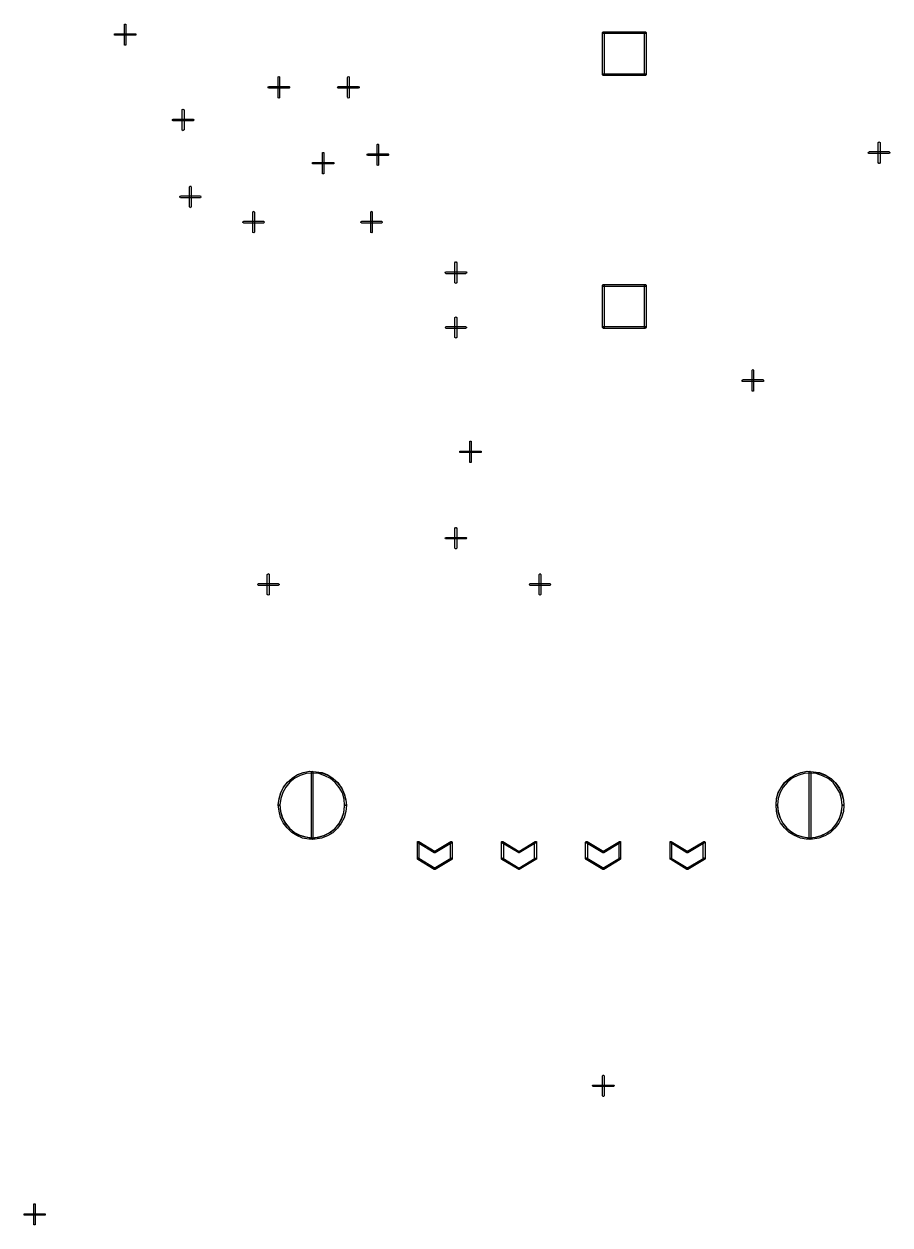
# Model space of a CAD drawing. Header units: millimetres. Extents: x 0 to 1189, y 35 to 806.
# Drawn here: x 697.8 to 745.7, y 509 to 575.4 of the extents above; entities that cross this region are included whole.
import ezdxf

# ---------------------------------------------------------------- set-up
doc = ezdxf.new("R2010")
doc.units = ezdxf.units.MM
doc.layers.add('Pen 1', color=7, linetype='Continuous')

msp = doc.modelspace()

# ---------------------------------------------------------------- linework, layer by layer
at = {"layer": 'Pen 1', "color": 7, "lineweight": 30}
for points in [[(702.825, 574.8), (702.775, 574.8), (702.775, 574.85), (702.775, 574.875), (702.825, 574.875), (703.925, 574.875), (703.95, 574.875), (703.95, 574.85), (703.95, 574.8), (703.925, 574.8), (702.825, 574.8)], [(702.825, 574.8), (702.775, 574.8), (702.775, 574.85), (702.775, 574.875), (702.825, 574.875), (703.925, 574.875), (703.95, 574.875), (703.95, 574.85), (703.95, 574.8), (703.925, 574.8), (702.825, 574.8)], [(703.325, 575.4), (703.325, 575.425), (703.375, 575.425), (703.4, 575.425), (703.4, 575.4), (703.4, 574.3), (703.4, 574.25), (703.375, 574.25), (703.325, 574.25), (703.325, 574.3), (703.325, 575.4)], [(703.325, 575.4), (703.325, 575.425), (703.375, 575.425), (703.4, 575.425), (703.4, 575.4), (703.4, 574.3), (703.4, 574.25), (703.375, 574.25), (703.325, 574.25), (703.325, 574.3), (703.325, 575.4)], [(732.125, 575), (732.15, 574.975), (732.175, 574.95), (732.15, 574.925), (732.125, 574.9), (729.8, 574.9), (729.775, 574.925), (729.75, 574.95), (729.775, 574.975), (729.8, 575), (732.125, 575)], [(732.125, 575), (732.15, 574.975), (732.175, 574.95), (732.15, 574.925), (732.125, 574.9), (729.8, 574.9), (729.775, 574.925), (729.75, 574.95), (729.775, 574.975), (729.8, 575), (732.125, 575)], [(729.75, 574.95), (729.775, 574.975), (729.8, 575), (729.825, 574.975), (729.85, 574.95), (729.85, 572.625), (729.825, 572.6), (729.8, 572.575), (729.775, 572.6), (729.75, 572.625), (729.75, 574.95)], [(729.75, 574.95), (729.775, 574.975), (729.8, 575), (729.825, 574.975), (729.85, 574.95), (729.85, 572.625), (729.825, 572.6), (729.8, 572.575), (729.775, 572.6), (729.75, 572.625), (729.75, 574.95)], [(732.175, 572.625), (732.15, 572.6), (732.125, 572.575), (732.1, 572.6), (732.075, 572.625), (732.075, 574.95), (732.1, 574.975), (732.125, 575), (732.15, 574.975), (732.175, 574.95), (732.175, 572.625)], [(732.175, 572.625), (732.15, 572.6), (732.125, 572.575), (732.1, 572.6), (732.075, 572.625), (732.075, 574.95), (732.1, 574.975), (732.125, 575), (732.15, 574.975), (732.175, 574.95), (732.175, 572.625)], [(711.825, 572.475), (711.825, 572.5), (711.875, 572.525), (711.9, 572.5), (711.9, 572.475), (711.9, 571.375), (711.9, 571.35), (711.875, 571.325), (711.825, 571.35), (711.825, 571.375), (711.825, 572.475)], [(711.825, 572.475), (711.825, 572.5), (711.875, 572.525), (711.9, 572.5), (711.9, 572.475), (711.9, 571.375), (711.9, 571.35), (711.875, 571.325), (711.825, 571.35), (711.825, 571.375), (711.825, 572.475)], [(715.65, 572.475), (715.675, 572.5), (715.7, 572.525), (715.75, 572.5), (715.75, 572.475), (715.75, 571.375), (715.75, 571.35), (715.7, 571.325), (715.675, 571.35), (715.65, 571.375), (715.65, 572.475)], [(715.65, 572.475), (715.675, 572.5), (715.7, 572.525), (715.75, 572.5), (715.75, 572.475), (715.75, 571.375), (715.75, 571.35), (715.7, 571.325), (715.675, 571.35), (715.65, 571.375), (715.65, 572.475)], [(729.8, 572.575), (729.775, 572.6), (729.75, 572.625), (729.775, 572.65), (729.8, 572.675), (732.125, 572.675), (732.15, 572.65), (732.175, 572.625), (732.15, 572.6), (732.125, 572.575), (729.8, 572.575)], [(729.8, 572.575), (729.775, 572.6), (729.75, 572.625), (729.775, 572.65), (729.8, 572.675), (732.125, 572.675), (732.15, 572.65), (732.175, 572.625), (732.15, 572.6), (732.125, 572.575), (729.8, 572.575)], [(711.325, 571.875), (711.275, 571.9), (711.275, 571.925), (711.275, 571.95), (711.325, 571.975), (712.425, 571.975), (712.45, 571.95), (712.45, 571.925), (712.45, 571.9), (712.425, 571.875), (711.325, 571.875)], [(711.325, 571.875), (711.275, 571.9), (711.275, 571.925), (711.275, 571.95), (711.325, 571.975), (712.425, 571.975), (712.45, 571.95), (712.45, 571.925), (712.45, 571.9), (712.425, 571.875), (711.325, 571.875)], [(715.15, 571.875), (715.125, 571.9), (715.1, 571.925), (715.125, 571.95), (715.15, 571.975), (716.25, 571.975), (716.3, 571.95), (716.3, 571.925), (716.3, 571.9), (716.25, 571.875), (715.15, 571.875)], [(715.15, 571.875), (715.125, 571.9), (715.1, 571.925), (715.125, 571.95), (715.15, 571.975), (716.25, 571.975), (716.3, 571.95), (716.3, 571.925), (716.3, 571.9), (716.25, 571.875), (715.15, 571.875)], [(706.025, 570.075), (705.975, 570.1), (705.975, 570.125), (705.975, 570.15), (706.025, 570.175), (707.125, 570.175), (707.15, 570.15), (707.175, 570.125), (707.15, 570.1), (707.125, 570.075), (706.025, 570.075)], [(706.025, 570.075), (705.975, 570.1), (705.975, 570.125), (705.975, 570.15), (706.025, 570.175), (707.125, 570.175), (707.15, 570.15), (707.175, 570.125), (707.15, 570.1), (707.125, 570.075), (706.025, 570.075)], [(706.525, 570.675), (706.525, 570.7), (706.575, 570.725), (706.6, 570.7), (706.625, 570.675), (706.625, 569.575), (706.6, 569.55), (706.575, 569.525), (706.525, 569.55), (706.525, 569.575), (706.525, 570.675)], [(706.525, 570.675), (706.525, 570.7), (706.575, 570.725), (706.6, 570.7), (706.625, 570.675), (706.625, 569.575), (706.6, 569.55), (706.575, 569.525), (706.525, 569.55), (706.525, 569.575), (706.525, 570.675)], [(745, 568.875), (745.025, 568.9), (745.05, 568.925), (745.075, 568.9), (745.1, 568.875), (745.1, 567.775), (745.075, 567.725), (745.05, 567.725), (745.025, 567.725), (745, 567.775), (745, 568.875)], [(745, 568.875), (745.025, 568.9), (745.05, 568.925), (745.075, 568.9), (745.1, 568.875), (745.1, 567.775), (745.075, 567.725), (745.05, 567.725), (745.025, 567.725), (745, 567.775), (745, 568.875)], [(714.275, 568.275), (714.275, 568.325), (714.3, 568.325), (714.35, 568.325), (714.35, 568.275), (714.35, 567.175), (714.35, 567.15), (714.3, 567.15), (714.275, 567.15), (714.275, 567.175), (714.275, 568.275)], [(714.275, 568.275), (714.275, 568.325), (714.3, 568.325), (714.35, 568.325), (714.35, 568.275), (714.35, 567.175), (714.35, 567.15), (714.3, 567.15), (714.275, 567.15), (714.275, 567.175), (714.275, 568.275)], [(716.8, 568.15), (716.75, 568.175), (716.75, 568.2), (716.75, 568.225), (716.8, 568.25), (717.9, 568.25), (717.925, 568.225), (717.925, 568.2), (717.925, 568.175), (717.9, 568.15), (716.8, 568.15)], [(716.8, 568.15), (716.75, 568.175), (716.75, 568.2), (716.75, 568.225), (716.8, 568.25), (717.9, 568.25), (717.925, 568.225), (717.925, 568.2), (717.925, 568.175), (717.9, 568.15), (716.8, 568.15)], [(717.3, 568.75), (717.3, 568.775), (717.35, 568.8), (717.375, 568.775), (717.375, 568.75), (717.375, 567.65), (717.375, 567.625), (717.35, 567.6), (717.3, 567.625), (717.3, 567.65), (717.3, 568.75)], [(717.3, 568.75), (717.3, 568.775), (717.35, 568.8), (717.375, 568.775), (717.375, 568.75), (717.375, 567.65), (717.375, 567.625), (717.35, 567.6), (717.3, 567.625), (717.3, 567.65), (717.3, 568.75)], [(744.5, 568.275), (744.475, 568.275), (744.45, 568.325), (744.475, 568.35), (744.5, 568.375), (745.6, 568.375), (745.625, 568.35), (745.65, 568.325), (745.625, 568.275), (745.6, 568.275), (744.5, 568.275)], [(744.5, 568.275), (744.475, 568.275), (744.45, 568.325), (744.475, 568.35), (744.5, 568.375), (745.6, 568.375), (745.625, 568.35), (745.65, 568.325), (745.625, 568.275), (745.6, 568.275), (744.5, 568.275)], [(713.75, 567.7), (713.725, 567.7), (713.725, 567.725), (713.725, 567.775), (713.75, 567.775), (714.85, 567.775), (714.9, 567.775), (714.9, 567.725), (714.9, 567.7), (714.85, 567.7), (713.75, 567.7)], [(713.75, 567.7), (713.725, 567.7), (713.725, 567.725), (713.725, 567.775), (713.75, 567.775), (714.85, 567.775), (714.9, 567.775), (714.9, 567.725), (714.9, 567.7), (714.85, 567.7), (713.75, 567.7)], [(706.925, 566.425), (706.95, 566.45), (706.975, 566.475), (707, 566.45), (707.025, 566.425), (707.025, 565.325), (707, 565.3), (706.975, 565.275), (706.95, 565.3), (706.925, 565.325), (706.925, 566.425)], [(706.925, 566.425), (706.95, 566.45), (706.975, 566.475), (707, 566.45), (707.025, 566.425), (707.025, 565.325), (707, 565.3), (706.975, 565.275), (706.95, 565.3), (706.925, 565.325), (706.925, 566.425)], [(706.425, 565.825), (706.4, 565.85), (706.375, 565.875), (706.4, 565.9), (706.425, 565.925), (707.525, 565.925), (707.55, 565.9), (707.575, 565.875), (707.55, 565.85), (707.525, 565.825), (706.425, 565.825)], [(706.425, 565.825), (706.4, 565.85), (706.375, 565.875), (706.4, 565.9), (706.425, 565.925), (707.525, 565.925), (707.55, 565.9), (707.575, 565.875), (707.55, 565.85), (707.525, 565.825), (706.425, 565.825)], [(710.425, 565.025), (710.425, 565.05), (710.475, 565.075), (710.5, 565.05), (710.525, 565.025), (710.525, 563.925), (710.5, 563.9), (710.475, 563.875), (710.425, 563.9), (710.425, 563.925), (710.425, 565.025)], [(710.425, 565.025), (710.425, 565.05), (710.475, 565.075), (710.5, 565.05), (710.525, 565.025), (710.525, 563.925), (710.5, 563.9), (710.475, 563.875), (710.425, 563.9), (710.425, 563.925), (710.425, 565.025)], [(716.95, 565.025), (716.95, 565.05), (717, 565.075), (717.025, 565.05), (717.025, 565.025), (717.025, 563.925), (717.025, 563.9), (717, 563.875), (716.95, 563.9), (716.95, 563.925), (716.95, 565.025)], [(716.95, 565.025), (716.95, 565.05), (717, 565.075), (717.025, 565.05), (717.025, 565.025), (717.025, 563.925), (717.025, 563.9), (717, 563.875), (716.95, 563.9), (716.95, 563.925), (716.95, 565.025)], [(709.925, 564.425), (709.875, 564.45), (709.875, 564.475), (709.875, 564.5), (709.925, 564.525), (711.025, 564.525), (711.05, 564.5), (711.075, 564.475), (711.05, 564.45), (711.025, 564.425), (709.925, 564.425)], [(709.925, 564.425), (709.875, 564.45), (709.875, 564.475), (709.875, 564.5), (709.925, 564.525), (711.025, 564.525), (711.05, 564.5), (711.075, 564.475), (711.05, 564.45), (711.025, 564.425), (709.925, 564.425)], [(716.45, 564.425), (716.4, 564.45), (716.4, 564.475), (716.4, 564.5), (716.45, 564.525), (717.55, 564.525), (717.575, 564.5), (717.575, 564.475), (717.575, 564.45), (717.55, 564.425), (716.45, 564.425)], [(716.45, 564.425), (716.4, 564.45), (716.4, 564.475), (716.4, 564.5), (716.45, 564.525), (717.55, 564.525), (717.575, 564.5), (717.575, 564.475), (717.575, 564.45), (717.55, 564.425), (716.45, 564.425)], [(721.6, 562.225), (721.625, 562.275), (721.65, 562.275), (721.675, 562.275), (721.7, 562.225), (721.7, 561.125), (721.675, 561.1), (721.65, 561.075), (721.625, 561.1), (721.6, 561.125), (721.6, 562.225)], [(721.6, 562.225), (721.625, 562.275), (721.65, 562.275), (721.675, 562.275), (721.7, 562.225), (721.7, 561.125), (721.675, 561.1), (721.65, 561.075), (721.625, 561.1), (721.6, 561.125), (721.6, 562.225)], [(721.1, 561.625), (721.075, 561.65), (721.05, 561.675), (721.075, 561.725), (721.1, 561.725), (722.2, 561.725), (722.225, 561.725), (722.25, 561.675), (722.225, 561.65), (722.2, 561.625), (721.1, 561.625)], [(721.1, 561.625), (721.075, 561.65), (721.05, 561.675), (721.075, 561.725), (721.1, 561.725), (722.2, 561.725), (722.225, 561.725), (722.25, 561.675), (722.225, 561.65), (722.2, 561.625), (721.1, 561.625)], [(732.125, 561.025), (732.15, 561.025), (732.175, 560.975), (732.15, 560.95), (732.125, 560.925), (729.8, 560.925), (729.775, 560.95), (729.75, 560.975), (729.775, 561.025), (729.8, 561.025), (732.125, 561.025)], [(732.125, 561.025), (732.15, 561.025), (732.175, 560.975), (732.15, 560.95), (732.125, 560.925), (729.8, 560.925), (729.775, 560.95), (729.75, 560.975), (729.775, 561.025), (729.8, 561.025), (732.125, 561.025)], [(729.75, 560.975), (729.775, 561.025), (729.8, 561.025), (729.825, 561.025), (729.85, 560.975), (729.85, 558.65), (729.825, 558.625), (729.8, 558.6), (729.775, 558.625), (729.75, 558.65), (729.75, 560.975)], [(729.75, 560.975), (729.775, 561.025), (729.8, 561.025), (729.825, 561.025), (729.85, 560.975), (729.85, 558.65), (729.825, 558.625), (729.8, 558.6), (729.775, 558.625), (729.75, 558.65), (729.75, 560.975)], [(732.175, 558.65), (732.15, 558.625), (732.125, 558.6), (732.1, 558.625), (732.075, 558.65), (732.075, 560.975), (732.1, 561.025), (732.125, 561.025), (732.15, 561.025), (732.175, 560.975), (732.175, 558.65)], [(732.175, 558.65), (732.15, 558.625), (732.125, 558.6), (732.1, 558.625), (732.075, 558.65), (732.075, 560.975), (732.1, 561.025), (732.125, 561.025), (732.15, 561.025), (732.175, 560.975), (732.175, 558.65)], [(721.6, 559.2), (721.625, 559.225), (721.65, 559.25), (721.675, 559.225), (721.7, 559.2), (721.7, 558.1), (721.675, 558.075), (721.65, 558.05), (721.625, 558.075), (721.6, 558.1), (721.6, 559.2)], [(721.6, 559.2), (721.625, 559.225), (721.65, 559.25), (721.675, 559.225), (721.7, 559.2), (721.7, 558.1), (721.675, 558.075), (721.65, 558.05), (721.625, 558.075), (721.6, 558.1), (721.6, 559.2)], [(721.1, 558.6), (721.075, 558.625), (721.05, 558.65), (721.075, 558.675), (721.1, 558.7), (722.2, 558.7), (722.225, 558.675), (722.25, 558.65), (722.225, 558.625), (722.2, 558.6), (721.1, 558.6)], [(721.1, 558.6), (721.075, 558.625), (721.05, 558.65), (721.075, 558.675), (721.1, 558.7), (722.2, 558.7), (722.225, 558.675), (722.25, 558.65), (722.225, 558.625), (722.2, 558.6), (721.1, 558.6)], [(729.8, 558.6), (729.775, 558.625), (729.75, 558.65), (729.775, 558.675), (729.8, 558.7), (732.125, 558.7), (732.15, 558.675), (732.175, 558.65), (732.15, 558.625), (732.125, 558.6), (729.8, 558.6)], [(729.8, 558.6), (729.775, 558.625), (729.75, 558.65), (729.775, 558.675), (729.8, 558.7), (732.125, 558.7), (732.15, 558.675), (732.175, 558.65), (732.15, 558.625), (732.125, 558.6), (729.8, 558.6)], [(738.025, 556.275), (738.025, 556.3), (738.075, 556.325), (738.1, 556.3), (738.1, 556.275), (738.1, 555.175), (738.1, 555.125), (738.075, 555.125), (738.025, 555.125), (738.025, 555.175), (738.025, 556.275)], [(738.025, 556.275), (738.025, 556.3), (738.075, 556.325), (738.1, 556.3), (738.1, 556.275), (738.1, 555.175), (738.1, 555.125), (738.075, 555.125), (738.025, 555.125), (738.025, 555.175), (738.025, 556.275)], [(737.525, 555.675), (737.475, 555.675), (737.475, 555.725), (737.475, 555.75), (737.525, 555.775), (738.625, 555.775), (738.65, 555.75), (738.65, 555.725), (738.65, 555.675), (738.625, 555.675), (737.525, 555.675)], [(737.525, 555.675), (737.475, 555.675), (737.475, 555.725), (737.475, 555.75), (737.525, 555.775), (738.625, 555.775), (738.65, 555.75), (738.65, 555.725), (738.65, 555.675), (738.625, 555.675), (737.525, 555.675)], [(722.425, 552.325), (722.425, 552.375), (722.45, 552.375), (722.5, 552.375), (722.5, 552.325), (722.5, 551.225), (722.5, 551.2), (722.45, 551.2), (722.425, 551.2), (722.425, 551.225), (722.425, 552.325)], [(722.425, 552.325), (722.425, 552.375), (722.45, 552.375), (722.5, 552.375), (722.5, 552.325), (722.5, 551.225), (722.5, 551.2), (722.45, 551.2), (722.425, 551.2), (722.425, 551.225), (722.425, 552.325)], [(721.9, 551.75), (721.875, 551.75), (721.875, 551.775), (721.875, 551.825), (721.9, 551.825), (723, 551.825), (723.05, 551.825), (723.05, 551.775), (723.05, 551.75), (723, 551.75), (721.9, 551.75)], [(721.9, 551.75), (721.875, 551.75), (721.875, 551.775), (721.875, 551.825), (721.9, 551.825), (723, 551.825), (723.05, 551.825), (723.05, 551.775), (723.05, 551.75), (723, 551.75), (721.9, 551.75)], [(721.6, 547.55), (721.625, 547.6), (721.65, 547.6), (721.675, 547.6), (721.7, 547.55), (721.7, 546.45), (721.675, 546.425), (721.65, 546.425), (721.625, 546.425), (721.6, 546.45), (721.6, 547.55)], [(721.6, 547.55), (721.625, 547.6), (721.65, 547.6), (721.675, 547.6), (721.7, 547.55), (721.7, 546.45), (721.675, 546.425), (721.65, 546.425), (721.625, 546.425), (721.6, 546.45), (721.6, 547.55)], [(721.1, 546.975), (721.075, 546.975), (721.05, 547), (721.075, 547.05), (721.1, 547.05), (722.2, 547.05), (722.225, 547.05), (722.25, 547), (722.225, 546.975), (722.2, 546.975), (721.1, 546.975)], [(721.1, 546.975), (721.075, 546.975), (721.05, 547), (721.075, 547.05), (721.1, 547.05), (722.2, 547.05), (722.225, 547.05), (722.25, 547), (722.225, 546.975), (722.2, 546.975), (721.1, 546.975)], [(711.225, 545), (711.25, 545.025), (711.275, 545.05), (711.325, 545.025), (711.325, 545), (711.325, 543.9), (711.325, 543.875), (711.275, 543.85), (711.25, 543.875), (711.225, 543.9), (711.225, 545)], [(711.225, 545), (711.25, 545.025), (711.275, 545.05), (711.325, 545.025), (711.325, 545), (711.325, 543.9), (711.325, 543.875), (711.275, 543.85), (711.25, 543.875), (711.225, 543.9), (711.225, 545)], [(726.25, 545), (726.275, 545.025), (726.3, 545.05), (726.325, 545.025), (726.35, 545), (726.35, 543.9), (726.325, 543.875), (726.3, 543.85), (726.275, 543.875), (726.25, 543.9), (726.25, 545)], [(726.25, 545), (726.275, 545.025), (726.3, 545.05), (726.325, 545.025), (726.35, 545), (726.35, 543.9), (726.325, 543.875), (726.3, 543.85), (726.275, 543.875), (726.25, 543.9), (726.25, 545)], [(710.725, 544.4), (710.7, 544.425), (710.675, 544.45), (710.7, 544.475), (710.725, 544.5), (711.825, 544.5), (711.875, 544.475), (711.875, 544.45), (711.875, 544.425), (711.825, 544.4), (710.725, 544.4)], [(710.725, 544.4), (710.7, 544.425), (710.675, 544.45), (710.7, 544.475), (710.725, 544.5), (711.825, 544.5), (711.875, 544.475), (711.875, 544.45), (711.875, 544.425), (711.825, 544.4), (710.725, 544.4)], [(725.75, 544.4), (725.725, 544.425), (725.7, 544.45), (725.725, 544.475), (725.75, 544.5), (726.85, 544.5), (726.875, 544.475), (726.9, 544.45), (726.875, 544.425), (726.85, 544.4), (725.75, 544.4)], [(725.75, 544.4), (725.725, 544.425), (725.7, 544.45), (725.725, 544.475), (725.75, 544.5), (726.85, 544.5), (726.875, 544.475), (726.9, 544.45), (726.875, 544.425), (726.85, 544.4), (725.75, 544.4)], [(711.825, 532.25), (711.875, 532.6), (711.975, 532.925), (712.125, 533.225), (712.325, 533.5), (712.6, 533.75), (712.875, 533.925), (713.2, 534.05), (713.55, 534.125), (713.9, 534.1), (714.25, 534.05), (714.575, 533.925), (714.875, 533.725), (715.125, 533.5), (715.325, 533.2), (715.475, 532.9), (715.575, 532.55), (715.6, 532.25), (715.5, 532.25), (715.475, 532.575), (715.375, 532.925), (715.2, 533.225), (714.975, 533.5), (714.725, 533.725), (714.4, 533.875), (714.075, 534), (713.725, 534.025), (713.375, 534), (713.05, 533.9), (712.75, 533.75), (712.475, 533.525), (712.25, 533.25), (712.075, 532.95), (711.975, 532.625), (711.925, 532.275), (711.925, 532.25), (711.825, 532.25)], [(715.6, 532.25), (715.575, 531.9), (715.475, 531.55), (715.3, 531.25), (715.1, 530.975), (714.85, 530.725), (714.55, 530.55), (714.225, 530.425), (713.875, 530.375), (713.525, 530.375), (713.175, 530.425), (712.85, 530.575), (712.575, 530.75), (712.325, 531), (712.1, 531.275), (711.95, 531.575), (711.875, 531.925), (711.825, 532.275), (711.875, 532.625), (711.975, 532.95), (712.125, 533.25), (712.35, 533.525), (712.6, 533.75), (712.9, 533.95), (713.225, 534.05), (713.575, 534.125), (713.925, 534.1), (714.275, 534.025), (714.6, 533.9), (714.875, 533.725), (715.125, 533.475), (715.35, 533.2), (715.475, 532.875), (715.575, 532.525), (715.6, 532.25)], [(715.5, 532.25), (715.475, 532.575), (715.375, 532.925), (715.2, 533.225), (714.975, 533.5), (714.725, 533.725), (714.4, 533.875), (714.075, 534), (713.725, 534.025), (713.375, 534), (713.05, 533.9), (712.75, 533.75), (712.475, 533.525), (712.25, 533.25), (712.075, 532.95), (711.975, 532.625), (711.925, 532.275), (711.95, 531.925), (712.05, 531.6), (712.2, 531.275), (712.425, 531), (712.675, 530.775), (712.975, 530.6), (713.325, 530.5), (713.65, 530.45), (714, 530.475), (714.35, 530.575), (714.65, 530.725), (714.925, 530.925), (715.175, 531.2), (715.35, 531.5), (715.45, 531.825), (715.5, 532.175), (715.5, 532.25)], [(713.675, 534.075), (713.675, 534.1), (713.725, 534.125), (713.75, 534.1), (713.75, 534.075), (713.75, 530.4), (713.75, 530.375), (713.725, 530.35), (713.675, 530.375), (713.675, 530.4), (713.675, 534.075)], [(713.675, 534.075), (713.675, 534.1), (713.725, 534.125), (713.75, 534.1), (713.75, 534.075), (713.75, 530.4), (713.75, 530.375), (713.725, 530.35), (713.675, 530.375), (713.675, 530.4), (713.675, 534.075)], [(739.35, 532.25), (739.375, 532.6), (739.475, 532.925), (739.625, 533.225), (739.825, 533.5), (740.1, 533.75), (740.4, 533.925), (740.725, 534.05), (741.05, 534.125), (741.4, 534.1), (741.75, 534.05), (742.075, 533.925), (742.375, 533.725), (742.625, 533.5), (742.825, 533.2), (742.975, 532.9), (743.075, 532.55), (743.1, 532.25), (743, 532.25), (742.975, 532.575), (742.875, 532.925), (742.7, 533.225), (742.5, 533.5), (742.225, 533.725), (741.925, 533.875), (741.575, 534), (741.225, 534.025), (740.9, 534), (740.55, 533.9), (740.25, 533.75), (739.975, 533.525), (739.75, 533.25), (739.575, 532.95), (739.475, 532.625), (739.425, 532.275), (739.425, 532.25), (739.35, 532.25)], [(743.1, 532.25), (743.075, 531.9), (742.975, 531.55), (742.825, 531.25), (742.6, 530.975), (742.35, 530.725), (742.05, 530.55), (741.725, 530.425), (741.375, 530.375), (741.025, 530.375), (740.7, 530.425), (740.375, 530.575), (740.075, 530.75), (739.825, 531), (739.6, 531.275), (739.45, 531.575), (739.375, 531.925), (739.35, 532.275), (739.375, 532.625), (739.475, 532.95), (739.65, 533.25), (739.85, 533.525), (740.125, 533.75), (740.425, 533.95), (740.75, 534.05), (741.075, 534.125), (741.425, 534.1), (741.775, 534.025), (742.1, 533.9), (742.4, 533.725), (742.65, 533.475), (742.85, 533.2), (743, 532.875), (743.075, 532.525), (743.1, 532.25)], [(743, 532.25), (742.975, 532.575), (742.875, 532.925), (742.7, 533.225), (742.5, 533.5), (742.225, 533.725), (741.925, 533.875), (741.575, 534), (741.225, 534.025), (740.9, 534), (740.55, 533.9), (740.25, 533.75), (739.975, 533.525), (739.75, 533.25), (739.575, 532.95), (739.475, 532.625), (739.425, 532.275), (739.45, 531.925), (739.55, 531.6), (739.7, 531.275), (739.925, 531), (740.2, 530.775), (740.5, 530.6), (740.825, 530.5), (741.175, 530.45), (741.525, 530.475), (741.85, 530.575), (742.15, 530.725), (742.45, 530.925), (742.675, 531.2), (742.85, 531.5), (742.95, 531.825), (743, 532.175), (743, 532.25)], [(741.175, 534.075), (741.175, 534.1), (741.225, 534.125), (741.25, 534.1), (741.275, 534.075), (741.275, 530.4), (741.25, 530.375), (741.225, 530.35), (741.175, 530.375), (741.175, 530.4), (741.175, 534.075)], [(741.175, 534.075), (741.175, 534.1), (741.225, 534.125), (741.25, 534.1), (741.275, 534.075), (741.275, 530.4), (741.25, 530.375), (741.225, 530.35), (741.175, 530.375), (741.175, 530.4), (741.175, 534.075)], [(711.925, 532.25), (711.95, 531.9), (712.05, 531.55), (712.225, 531.25), (712.45, 530.975), (712.725, 530.75), (713.025, 530.6), (713.35, 530.5), (713.7, 530.45), (714.05, 530.475), (714.375, 530.575), (714.7, 530.75), (714.95, 530.95), (715.175, 531.225), (715.35, 531.525), (715.45, 531.85), (715.5, 532.2), (715.5, 532.25), (715.6, 532.25), (715.575, 531.9), (715.475, 531.55), (715.3, 531.25), (715.1, 530.975), (714.85, 530.725), (714.55, 530.55), (714.225, 530.425), (713.875, 530.375), (713.525, 530.375), (713.175, 530.425), (712.85, 530.575), (712.575, 530.75), (712.325, 531), (712.1, 531.275), (711.95, 531.575), (711.875, 531.925), (711.825, 532.25), (711.925, 532.25)], [(739.425, 532.25), (739.475, 531.9), (739.575, 531.55), (739.725, 531.25), (739.95, 530.975), (740.225, 530.75), (740.525, 530.6), (740.85, 530.5), (741.2, 530.45), (741.55, 530.475), (741.875, 530.575), (742.2, 530.75), (742.475, 530.95), (742.7, 531.225), (742.85, 531.525), (742.975, 531.85), (743, 532.2), (743, 532.25), (743.1, 532.25), (743.075, 531.9), (742.975, 531.55), (742.825, 531.25), (742.6, 530.975), (742.35, 530.725), (742.05, 530.55), (741.725, 530.425), (741.375, 530.375), (741.025, 530.375), (740.7, 530.425), (740.375, 530.575), (740.075, 530.75), (739.825, 531), (739.6, 531.275), (739.45, 531.575), (739.375, 531.925), (739.35, 532.25), (739.425, 532.25)], [(720.5, 529.7), (720.525, 529.675), (720.525, 529.65), (720.5, 529.625), (720.45, 529.625), (719.55, 530.175), (719.525, 530.2), (719.525, 530.225), (719.55, 530.25), (719.6, 530.25), (720.5, 529.7)], [(720.5, 529.7), (720.525, 529.675), (720.525, 529.65), (720.5, 529.625), (720.45, 529.625), (719.55, 530.175), (719.525, 530.2), (719.525, 530.225), (719.55, 530.25), (719.6, 530.25), (720.5, 529.7)], [(719.525, 530.2), (719.525, 530.25), (719.575, 530.25), (719.6, 530.25), (719.6, 530.2), (719.6, 529.3), (719.6, 529.275), (719.575, 529.25), (719.525, 529.275), (719.525, 529.3), (719.525, 530.2)], [(719.525, 530.2), (719.525, 530.25), (719.575, 530.25), (719.6, 530.25), (719.6, 530.2), (719.6, 529.3), (719.6, 529.275), (719.575, 529.25), (719.525, 529.275), (719.525, 529.3), (719.525, 530.2)], [(721.375, 530.25), (721.4, 530.25), (721.425, 530.225), (721.45, 530.2), (721.425, 530.175), (720.5, 529.625), (720.475, 529.625), (720.45, 529.65), (720.425, 529.675), (720.45, 529.7), (721.375, 530.25)], [(721.375, 530.25), (721.4, 530.25), (721.425, 530.225), (721.45, 530.2), (721.425, 530.175), (720.5, 529.625), (720.475, 529.625), (720.45, 529.65), (720.425, 529.675), (720.45, 529.7), (721.375, 530.25)], [(721.45, 529.3), (721.425, 529.275), (721.4, 529.25), (721.375, 529.275), (721.35, 529.3), (721.35, 530.2), (721.375, 530.25), (721.4, 530.25), (721.425, 530.25), (721.45, 530.2), (721.45, 529.3)], [(721.45, 529.3), (721.425, 529.275), (721.4, 529.25), (721.375, 529.275), (721.35, 529.3), (721.35, 530.2), (721.375, 530.25), (721.4, 530.25), (721.425, 530.25), (721.45, 530.2), (721.45, 529.3)], [(725.15, 529.7), (725.175, 529.675), (725.175, 529.65), (725.15, 529.625), (725.125, 529.625), (724.2, 530.175), (724.175, 530.2), (724.175, 530.225), (724.2, 530.25), (724.25, 530.25), (725.15, 529.7)], [(725.15, 529.7), (725.175, 529.675), (725.175, 529.65), (725.15, 529.625), (725.125, 529.625), (724.2, 530.175), (724.175, 530.2), (724.175, 530.225), (724.2, 530.25), (724.25, 530.25), (725.15, 529.7)], [(724.175, 530.2), (724.2, 530.25), (724.225, 530.25), (724.25, 530.25), (724.275, 530.2), (724.275, 529.3), (724.25, 529.275), (724.225, 529.25), (724.2, 529.275), (724.175, 529.3), (724.175, 530.2)], [(724.175, 530.2), (724.2, 530.25), (724.225, 530.25), (724.25, 530.25), (724.275, 530.2), (724.275, 529.3), (724.25, 529.275), (724.225, 529.25), (724.2, 529.275), (724.175, 529.3), (724.175, 530.2)], [(726.025, 530.25), (726.075, 530.25), (726.1, 530.225), (726.1, 530.2), (726.075, 530.175), (725.15, 529.625), (725.125, 529.625), (725.1, 529.65), (725.1, 529.675), (725.125, 529.7), (726.025, 530.25)], [(726.025, 530.25), (726.075, 530.25), (726.1, 530.225), (726.1, 530.2), (726.075, 530.175), (725.15, 529.625), (725.125, 529.625), (725.1, 529.65), (725.1, 529.675), (725.125, 529.7), (726.025, 530.25)], [(726.1, 529.3), (726.1, 529.275), (726.05, 529.25), (726.025, 529.275), (726, 529.3), (726, 530.2), (726.025, 530.25), (726.05, 530.25), (726.1, 530.25), (726.1, 530.2), (726.1, 529.3)], [(726.1, 529.3), (726.1, 529.275), (726.05, 529.25), (726.025, 529.275), (726, 529.3), (726, 530.2), (726.025, 530.25), (726.05, 530.25), (726.1, 530.25), (726.1, 530.2), (726.1, 529.3)], [(729.825, 529.7), (729.85, 529.675), (729.825, 529.65), (729.8, 529.625), (729.775, 529.625), (728.85, 530.175), (728.825, 530.2), (728.85, 530.225), (728.875, 530.25), (728.9, 530.25), (729.825, 529.7)], [(729.825, 529.7), (729.85, 529.675), (729.825, 529.65), (729.8, 529.625), (729.775, 529.625), (728.85, 530.175), (728.825, 530.2), (728.85, 530.225), (728.875, 530.25), (728.9, 530.25), (729.825, 529.7)], [(728.825, 530.2), (728.85, 530.25), (728.875, 530.25), (728.9, 530.25), (728.925, 530.2), (728.925, 529.3), (728.9, 529.275), (728.875, 529.25), (728.85, 529.275), (728.825, 529.3), (728.825, 530.2)], [(728.825, 530.2), (728.85, 530.25), (728.875, 530.25), (728.9, 530.25), (728.925, 530.2), (728.925, 529.3), (728.9, 529.275), (728.875, 529.25), (728.85, 529.275), (728.825, 529.3), (728.825, 530.2)], [(730.7, 530.25), (730.725, 530.25), (730.75, 530.225), (730.75, 530.2), (730.725, 530.175), (729.825, 529.625), (729.775, 529.625), (729.75, 529.65), (729.75, 529.675), (729.775, 529.7), (730.7, 530.25)], [(730.7, 530.25), (730.725, 530.25), (730.75, 530.225), (730.75, 530.2), (730.725, 530.175), (729.825, 529.625), (729.775, 529.625), (729.75, 529.65), (729.75, 529.675), (729.775, 529.7), (730.7, 530.25)], [(730.75, 529.3), (730.75, 529.275), (730.725, 529.25), (730.675, 529.275), (730.675, 529.3), (730.675, 530.2), (730.675, 530.25), (730.725, 530.25), (730.75, 530.25), (730.75, 530.2), (730.75, 529.3)], [(730.75, 529.3), (730.75, 529.275), (730.725, 529.25), (730.675, 529.275), (730.675, 529.3), (730.675, 530.2), (730.675, 530.25), (730.725, 530.25), (730.75, 530.25), (730.75, 530.2), (730.75, 529.3)], [(734.475, 529.7), (734.5, 529.675), (734.5, 529.65), (734.475, 529.625), (734.425, 529.625), (733.525, 530.175), (733.5, 530.2), (733.5, 530.225), (733.525, 530.25), (733.55, 530.25), (734.475, 529.7)], [(734.475, 529.7), (734.5, 529.675), (734.5, 529.65), (734.475, 529.625), (734.425, 529.625), (733.525, 530.175), (733.5, 530.2), (733.5, 530.225), (733.525, 530.25), (733.55, 530.25), (734.475, 529.7)], [(733.5, 530.2), (733.5, 530.25), (733.525, 530.25), (733.575, 530.25), (733.575, 530.2), (733.575, 529.3), (733.575, 529.275), (733.525, 529.25), (733.5, 529.275), (733.5, 529.3), (733.5, 530.2)], [(733.5, 530.2), (733.5, 530.25), (733.525, 530.25), (733.575, 530.25), (733.575, 530.2), (733.575, 529.3), (733.575, 529.275), (733.525, 529.25), (733.5, 529.275), (733.5, 529.3), (733.5, 530.2)], [(735.35, 530.25), (735.375, 530.25), (735.4, 530.225), (735.425, 530.2), (735.4, 530.175), (734.475, 529.625), (734.45, 529.625), (734.425, 529.65), (734.4, 529.675), (734.425, 529.7), (735.35, 530.25)], [(735.35, 530.25), (735.375, 530.25), (735.4, 530.225), (735.425, 530.2), (735.4, 530.175), (734.475, 529.625), (734.45, 529.625), (734.425, 529.65), (734.4, 529.675), (734.425, 529.7), (735.35, 530.25)], [(735.425, 529.3), (735.4, 529.275), (735.375, 529.25), (735.35, 529.275), (735.325, 529.3), (735.325, 530.2), (735.35, 530.25), (735.375, 530.25), (735.4, 530.25), (735.425, 530.2), (735.425, 529.3)], [(735.425, 529.3), (735.4, 529.275), (735.375, 529.25), (735.35, 529.275), (735.325, 529.3), (735.325, 530.2), (735.35, 530.25), (735.375, 530.25), (735.4, 530.25), (735.425, 530.2), (735.425, 529.3)], [(719.55, 529.25), (719.525, 529.275), (719.525, 529.325), (719.55, 529.35), (719.6, 529.325), (720.5, 528.775), (720.525, 528.75), (720.525, 528.725), (720.5, 528.7), (720.45, 528.7), (719.55, 529.25)], [(719.55, 529.25), (719.525, 529.275), (719.525, 529.325), (719.55, 529.35), (719.6, 529.325), (720.5, 528.775), (720.525, 528.75), (720.525, 528.725), (720.5, 528.7), (720.45, 528.7), (719.55, 529.25)], [(720.5, 528.7), (720.475, 528.7), (720.45, 528.725), (720.425, 528.75), (720.45, 528.775), (721.375, 529.325), (721.4, 529.35), (721.425, 529.325), (721.45, 529.275), (721.425, 529.25), (720.5, 528.7)], [(720.5, 528.7), (720.475, 528.7), (720.45, 528.725), (720.425, 528.75), (720.45, 528.775), (721.375, 529.325), (721.4, 529.35), (721.425, 529.325), (721.45, 529.275), (721.425, 529.25), (720.5, 528.7)], [(724.2, 529.25), (724.175, 529.275), (724.175, 529.325), (724.2, 529.35), (724.25, 529.325), (725.15, 528.775), (725.175, 528.75), (725.175, 528.725), (725.15, 528.7), (725.125, 528.7), (724.2, 529.25)], [(724.2, 529.25), (724.175, 529.275), (724.175, 529.325), (724.2, 529.35), (724.25, 529.325), (725.15, 528.775), (725.175, 528.75), (725.175, 528.725), (725.15, 528.7), (725.125, 528.7), (724.2, 529.25)], [(725.15, 528.7), (725.125, 528.7), (725.1, 528.725), (725.1, 528.75), (725.125, 528.775), (726.025, 529.325), (726.075, 529.35), (726.1, 529.325), (726.1, 529.275), (726.075, 529.25), (725.15, 528.7)], [(725.15, 528.7), (725.125, 528.7), (725.1, 528.725), (725.1, 528.75), (725.125, 528.775), (726.025, 529.325), (726.075, 529.35), (726.1, 529.325), (726.1, 529.275), (726.075, 529.25), (725.15, 528.7)], [(728.85, 529.25), (728.825, 529.275), (728.85, 529.325), (728.875, 529.35), (728.9, 529.325), (729.825, 528.775), (729.85, 528.75), (729.825, 528.725), (729.8, 528.7), (729.775, 528.7), (728.85, 529.25)], [(728.85, 529.25), (728.825, 529.275), (728.85, 529.325), (728.875, 529.35), (728.9, 529.325), (729.825, 528.775), (729.85, 528.75), (729.825, 528.725), (729.8, 528.7), (729.775, 528.7), (728.85, 529.25)], [(729.825, 528.7), (729.775, 528.7), (729.75, 528.725), (729.75, 528.75), (729.775, 528.775), (730.7, 529.325), (730.725, 529.35), (730.75, 529.325), (730.75, 529.275), (730.725, 529.25), (729.825, 528.7)], [(729.825, 528.7), (729.775, 528.7), (729.75, 528.725), (729.75, 528.75), (729.775, 528.775), (730.7, 529.325), (730.725, 529.35), (730.75, 529.325), (730.75, 529.275), (730.725, 529.25), (729.825, 528.7)], [(733.525, 529.25), (733.5, 529.275), (733.5, 529.325), (733.525, 529.35), (733.55, 529.325), (734.475, 528.775), (734.5, 528.75), (734.5, 528.725), (734.475, 528.7), (734.425, 528.7), (733.525, 529.25)], [(733.525, 529.25), (733.5, 529.275), (733.5, 529.325), (733.525, 529.35), (733.55, 529.325), (734.475, 528.775), (734.5, 528.75), (734.5, 528.725), (734.475, 528.7), (734.425, 528.7), (733.525, 529.25)], [(734.475, 528.7), (734.45, 528.7), (734.425, 528.725), (734.4, 528.75), (734.425, 528.775), (735.35, 529.325), (735.375, 529.35), (735.4, 529.325), (735.425, 529.275), (735.4, 529.25), (734.475, 528.7)], [(734.475, 528.7), (734.45, 528.7), (734.425, 528.725), (734.4, 528.75), (734.425, 528.775), (735.35, 529.325), (735.375, 529.35), (735.4, 529.325), (735.425, 529.275), (735.4, 529.25), (734.475, 528.7)], [(729.75, 517.3), (729.775, 517.325), (729.8, 517.325), (729.825, 517.325), (729.85, 517.3), (729.85, 516.2), (729.825, 516.15), (729.8, 516.15), (729.775, 516.15), (729.75, 516.2), (729.75, 517.3)], [(729.75, 517.3), (729.775, 517.325), (729.8, 517.325), (729.825, 517.325), (729.85, 517.3), (729.85, 516.2), (729.825, 516.15), (729.8, 516.15), (729.775, 516.15), (729.75, 516.2), (729.75, 517.3)], [(729.25, 516.7), (729.225, 516.7), (729.2, 516.75), (729.225, 516.775), (729.25, 516.775), (730.35, 516.775), (730.375, 516.775), (730.4, 516.75), (730.375, 516.7), (730.35, 516.7), (729.25, 516.7)], [(729.25, 516.7), (729.225, 516.7), (729.2, 516.75), (729.225, 516.775), (729.25, 516.775), (730.35, 516.775), (730.375, 516.775), (730.4, 516.75), (730.375, 516.7), (730.35, 516.7), (729.25, 516.7)], [(698.325, 510.175), (698.325, 510.225), (698.35, 510.225), (698.4, 510.225), (698.4, 510.175), (698.4, 509.075), (698.4, 509.05), (698.35, 509.05), (698.325, 509.05), (698.325, 509.075), (698.325, 510.175)], [(698.325, 510.175), (698.325, 510.225), (698.35, 510.225), (698.4, 510.225), (698.4, 510.175), (698.4, 509.075), (698.4, 509.05), (698.35, 509.05), (698.325, 509.05), (698.325, 509.075), (698.325, 510.175)], [(697.8, 509.6), (697.775, 509.6), (697.775, 509.625), (697.775, 509.675), (697.8, 509.675), (698.9, 509.675), (698.95, 509.675), (698.95, 509.625), (698.95, 509.6), (698.9, 509.6), (697.8, 509.6)], [(697.8, 509.6), (697.775, 509.6), (697.775, 509.625), (697.775, 509.675), (697.8, 509.675), (698.9, 509.675), (698.95, 509.675), (698.95, 509.625), (698.95, 509.6), (698.9, 509.6), (697.8, 509.6)]]:
    msp.add_lwpolyline(points, dxfattribs=at)

doc.saveas('drawing.dxf')
